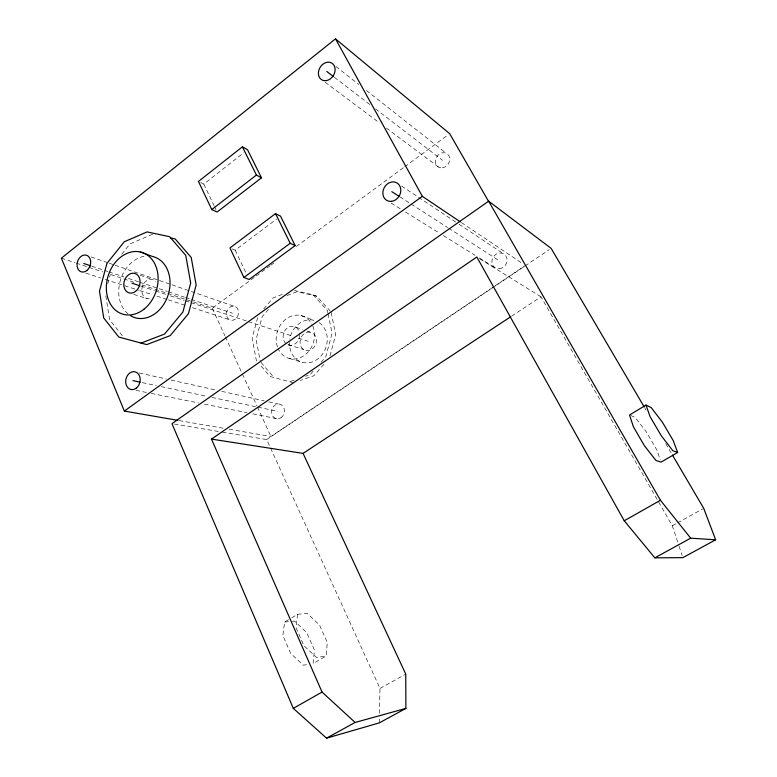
<?xml version="1.0" encoding="UTF-8"?>
<svg xmlns="http://www.w3.org/2000/svg" width="777" height="777" viewBox="0 0 777 777"><rect width="100%" height="100%" fill="white"/><g stroke="black" fill="none" stroke-linecap="round" stroke-linejoin="round"><path stroke-width="0.58" stroke-dasharray="3.88 2.91" d="M379.225 722.921L379.331 718.171M379.438 713.412L380.002 688.451L266.686 439.559L220.513 431.808M292.327 621.309L294.532 621.095L306.74 632.614L314.413 650.019L313.141 663.568L326.204 656.011L327.292 642.501L319.522 625.048L307.333 613.432L297.552 614.296L289.588 619.084M297.552 614.296L296.008 627.612L303.933 645.716L316.579 657.536L326.204 656.011M288.588 619.677L284.605 622.066L282.877 635.431L290.695 653.496L303.37 665.209L307.711 664.481M257.653 317.647L252.127 338.17L256.342 360.45L258.615 363.112M330.011 355.847L335.732 334.586L331.012 311.868M107.799 283.741L110.276 274.563M121.736 254.186L129.973 243.929L152.739 234.149M263.762 308.916L273.193 297.853L283.178 294.036M268.444 309.382L262.189 316.715L256.089 339.384L260.305 361.548M313.218 371.153L310.081 374.708L305.536 376.282M321.037 362.267L325.738 356.934L332.09 333.294L328.079 313.879M323.96 364.277L313.83 375.757L300.243 380.439M200.602 182.498L203.817 184.081L243.755 152.739M232.041 248.854L235.198 250.184L276.67 219.036M142.016 284.945L212.296 308.265L255.283 276.651M256.255 275.932L266.025 268.755M267.006 268.036L269.94 265.88M270.911 265.161L273.844 263.005M296.309 246.474L403.768 167.444M404.749 166.725L447.727 135.111M229.215 429.263L270.92 436.499L494.201 286.431M495.202 285.761L525.378 265.481M266.686 439.559L524.019 266.628M525.019 265.957L549.145 249.738M511.625 316.152L540.986 296.833L672.29 525.806L678.709 545.133M380.002 688.451L405.759 674.115M672.29 525.806L676.476 523.475M677.525 522.892L702.661 508.906M286.995 295.522L296.94 291.734L316.725 296.222L330.225 310.994M294.153 380.206L289.607 381.769L291.521 382.274M284.605 622.066L291.22 621.415M174.339 424.048L219.328 431.604M179.166 420.58L223.261 428.234M135.965 390.345L146.591 392.482M151.321 393.434L198.562 402.933M204.468 404.118L246.989 412.674M252.894 413.859L277.7 418.852M142.356 382.634L156.507 385.645M161.227 386.645L207.226 396.396M211.946 397.406L256.769 406.915M257.945 407.158L277.991 411.412M139.306 372.97L166.395 379.021M171.115 380.07L217.045 390.326M221.756 391.375L264.161 400.835M268.871 401.894L278.292 403.991M294.328 290.491L313.024 294.726L316.725 296.222M293.444 382.77L269.969 376.447L259.372 364.005M289.423 358.508L302.525 362.373M288.034 344.648L303.807 349.611M133.741 294.386L147.174 298.64M85.723 273.106L100.641 277.943M105.235 279.429L138.52 290.209M139.666 290.588L152.292 294.677M156.876 296.163L167.21 299.504M168.356 299.883L185.567 305.458M192.453 307.692L229.186 319.59M140.763 286.082L154.39 290.569M155.536 290.948L165.831 294.347M170.416 295.862L184.149 300.388M185.295 300.767L189.879 302.282M191.025 302.661L247.115 321.163M248.261 321.542L292.91 336.276M298.446 338.102L308.197 341.317M61.364 258.187L75.194 262.772M76.34 263.15L87.869 266.977M89.015 267.356L102.846 271.95M110.907 274.621L135.101 282.653M91.841 266.2L107.848 271.552M108.994 271.94L123.864 276.903M128.428 278.428L138.724 281.876M139.87 282.255L167.308 291.424M168.454 291.812L184.46 297.164M185.606 297.542L190.18 299.067M191.327 299.456L232.488 313.209M140.113 275.252L152.341 279.448M295.891 327.243L302.564 329.545M307.022 331.089L312.587 333.003A9.45 8.052 -72.2 0 1 312.043 349.135A9.45 8.052 -72.2 0 1 300.029 341.831A9.45 8.052 -72.2 0 1 312.587 333.003M91.113 256.973L108.207 262.859M109.343 263.248L113.898 264.821M115.035 265.21L158.333 280.138M159.47 280.526L170.862 284.45M171.999 284.848L235.8 306.828A7.236 5.934 -72.2 0 1 235.276 319.143A7.236 5.934 -72.2 0 1 226.447 313.675A7.236 5.934 -72.2 0 1 235.8 306.828M300.981 315.549L313.859 320.26A21.814 18.599 -72.2 0 0 289.802 339.054M630.633 415.433L634.994 417.298L646.211 431.74L656.915 450.097L660.304 459.926M391.161 203.118L401.398 209.479M405.497 212.034L439.267 233.042M443.366 235.586L475.097 255.332M479.186 257.877L495.561 268.065M479.885 258.896L540.986 296.833M399.922 196.872L410.081 203.399M411.101 204.06L447.669 227.574M448.688 228.224L499.475 260.897M401.573 186.053L458.032 223.562M459.042 224.232L503.399 253.71M461.353 222.523L521.377 262.791M325.184 82.275L379.565 122.96M386.363 128.05L438.801 167.288M334.382 77.311L369.794 104.487M375.534 108.887L442.531 160.285M335.946 66.511L358.77 84.46M366.385 90.453L446.27 153.283M313.024 294.726L327.37 310.45L327.836 312.733M261.062 362.432L273.883 377.457M122.348 335.722L109.576 319.609L105.507 294.085M644.891 408.11L646.114 410.198M665.724 443.599L671.843 454.04M203.817 184.081L214.025 205.584M214.53 206.653L216.064 209.877M235.198 250.184L246.532 274.067M212.296 308.265L224.825 335.664M225.33 336.762L241.861 372.931M242.366 374.028L256.896 405.808M257.391 406.905L270.92 436.499M679.088 546.27L682.109 555.361M277.467 346.94A22.251 18.852 -72.2 0 1 287.403 318.065A22.251 18.852 -72.2 0 1 312.335 324.99M312.781 325.971A22.251 18.852 -72.2 0 1 303.778 355.788A22.251 18.852 -72.2 0 1 278.283 348.922M319.182 322.63A21.814 18.599 -72.2 0 1 316.725 359.702A21.814 18.599 -72.2 0 1 289.442 342.404M149.223 298.805A9.946 7.819 -72.6 0 1 142.589 285.965A9.946 7.819 -72.6 0 1 155.808 281.643M286.043 343.657A9.693 8.197 -72.2 0 1 287.587 327.758A9.693 8.197 -72.2 0 1 299.737 334.042M299.757 335.266A9.693 8.197 -72.2 0 1 287.84 344.774M128.069 313.937A31.857 24.971 -72.6 0 1 120.484 280.031A31.857 24.971 -72.6 0 1 145.794 256.051M442.395 167.832A7.955 6.779 -55.8 0 0 448.844 155.691A7.955 6.779 -55.8 0 0 436.421 157.343A7.955 6.779 -55.8 0 0 442.395 167.832M280.973 417.754A7.479 6.342 -77.5 0 0 281.449 404.895A7.479 6.342 -77.5 0 0 271.62 411.616A7.479 6.342 -77.5 0 0 280.973 417.754M499.388 268.803A8.188 7.343 -56.3 0 0 506.148 256.361A8.188 7.343 -56.3 0 0 492.968 257.527A8.188 7.343 -56.3 0 0 499.388 268.803"/><path stroke-width="1.17" d="M488.733 201.67L449.679 133.673L335.499 38.85L61.364 258.187L124.359 411.072L177.982 420.376M242.424 146.814L198.456 181.439L211.771 209.567L217.084 212.034L261.49 177.816L247.552 149.747L242.424 146.814L256.41 175.058L261.49 177.816M211.771 209.567L256.41 175.058M275.514 213.626L229.934 247.96L243.9 277.467L249.106 279.497L295.163 245.6L280.536 216.142L275.514 213.626L290.209 243.279L295.163 245.6M243.9 277.467L290.209 243.279M124.359 411.072L422.348 196.348L460.353 221.853M644.279 407.07L551.155 248.387L488.646 201.165L171.97 423.659L293.308 708.371L326.544 738.15L379.225 722.921L405.885 708.41L405.759 674.115L303.069 453.399L211.48 439.092L322.047 692.074L355.118 722.455L405.885 708.41M211.48 439.092L476.825 256.993L624.242 520.784L654.846 557.837L682.866 557.643L715.636 539.801L703.709 508.323L672.464 455.089M303.069 453.399L510.615 316.822M645.998 405.079L629.545 414.967L633.323 426.612L644.376 445.697L655.982 460.508L661.062 462.111L677.651 452.496L673.212 440.578L662.363 422.183L651.204 407.595L645.998 405.079L650.067 416.637L661.295 435.761L672.833 450.728L677.651 452.496M293.308 708.371L322.047 692.074M624.242 520.784L660.44 500.271L690.675 538.17L715.636 539.801M326.544 738.15L355.118 722.455M654.846 557.837L690.675 538.17M141.006 343.104L164.559 334.061L182.886 312.024L190.686 283.051L185.752 255.371L169.668 236.713L147.125 231.905L124.252 241.773L106.944 263.393L99.475 291.122L103.72 317.978L118.794 337.053L146.736 344.599L170.182 335.635L188.403 313.753L196.154 284.984L191.22 257.498L175.194 238.947L170.464 237.937M132.925 380.633L139.996 382.138M131.915 283.158L139.656 285.713M83.838 263.529L90.695 265.821M140.316 251.952L152.37 256.429A31.857 24.971 -72.6 0 1 167.638 296.455A31.857 24.971 -72.6 0 1 130.769 315.831M391.793 191.647L398.902 196.222M326.728 71.445L333.43 76.583M488.646 201.165L660.44 500.271M335.499 38.85L422.348 196.348M326.447 80.585A9.751 7.78 -58.8 0 0 334.149 65.569A9.751 7.78 -58.8 0 0 319.677 68.172A9.751 7.78 -58.8 0 0 326.447 80.585M391.579 201.34A10.111 8.576 -60.1 0 0 399.737 185.849A10.111 8.576 -60.1 0 0 384.178 187.762A10.111 8.576 -60.1 0 0 391.579 201.34M86.83 270.542A8.712 6.604 -72.6 0 0 87.694 255.788A8.712 6.604 -72.6 0 0 77.059 264.258A8.712 6.604 -72.6 0 0 86.83 270.542M136.16 388.247A9.081 7.158 -77 0 0 136.985 372.688A9.081 7.158 -77 0 0 125.689 380.992A9.081 7.158 -77 0 0 136.16 388.247M135.548 291.394A10.159 7.916 -72.6 0 0 136.461 274.155A10.159 7.916 -72.6 0 0 123.825 283.945A10.159 7.916 -72.6 0 0 135.548 291.394M143.891 309.275A32.333 25.185 -72.6 0 0 146.416 254.458A32.333 25.185 -72.6 0 0 106.371 285.985A32.333 25.185 -72.6 0 0 143.891 309.275"/></g></svg>
